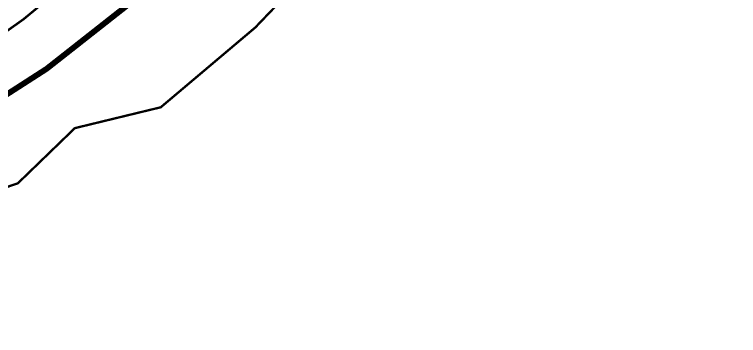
# Model space of a CAD drawing. Header units: metres. Extents: x 561401 to 594056, y 8460144 to 8508504.
# Drawn here: x 572834.4 to 572896.8, y 8476370.7 to 8476398.3 of the extents above; entities that cross this region are included whole.
import ezdxf

# ---------------------------------------------------------------- set-up
doc = ezdxf.new("R2010")
doc.units = ezdxf.units.M
doc.layers.add('1.1. DERECHO DE VIA', color=230, linetype='Continuous')
doc.layers.add('1.2. AFECTADOS BASE GRAFICA ESTATAL NO INSCRITO', color=30, linetype='Continuous')

msp = doc.modelspace()

# ---------------------------------------------------------------- linework, layer by layer
at = {"layer": '1.1. DERECHO DE VIA', "color": 230, "linetype": 'Continuous', "lineweight": 40, "ltscale": 0.2, "const_width": 0.5}
msp.add_lwpolyline([(572894.719, 8476541.073), (572882.59, 8476525.41), (572885.21, 8476505.893), (572890.397, 8476486.577), (572895.559, 8476467.255), (572894.816, 8476447.499), (572884.249, 8476430.79), (572868.598, 8476418.342), (572852.875, 8476405.981), (572837.152, 8476393.621), (572820.376, 8476382.841), (572801.239, 8476377.283), (572781.355, 8476375.139), (572761.467, 8476373.024), (572741.579, 8476370.906)], dxfattribs=at)
at = {"layer": '1.2. AFECTADOS BASE GRAFICA ESTATAL NO INSCRITO', "color": 64, "linetype": 'Continuous', "lineweight": -3, "const_width": 0.2}
for points in [[(572828.802, 8476381.753), (572834.682, 8476383.767), (572839.593, 8476388.518), (572846.997, 8476390.315), (572855.143, 8476397.188), (572862.231, 8476404.588), (572868.897, 8476409.981), (572874.892, 8476416.089), (572879.173, 8476418.208), (572887.443, 8476420.367), (572894.723, 8476429.186), (572899.128, 8476436.746), (572903.914, 8476443.573), (572903.345, 8476451.129)], [(572887.552, 8476445.52), (572885.61, 8476441.388), (572881.6, 8476435.771), (572877.826, 8476430.883), (572867.277, 8476423.041), (572857.913, 8476415.997), (572847.919, 8476408.426), (572835.187, 8476397.911), (572823.51, 8476389.606)]]:
    msp.add_lwpolyline(points, dxfattribs=at)

doc.saveas('drawing.dxf')
